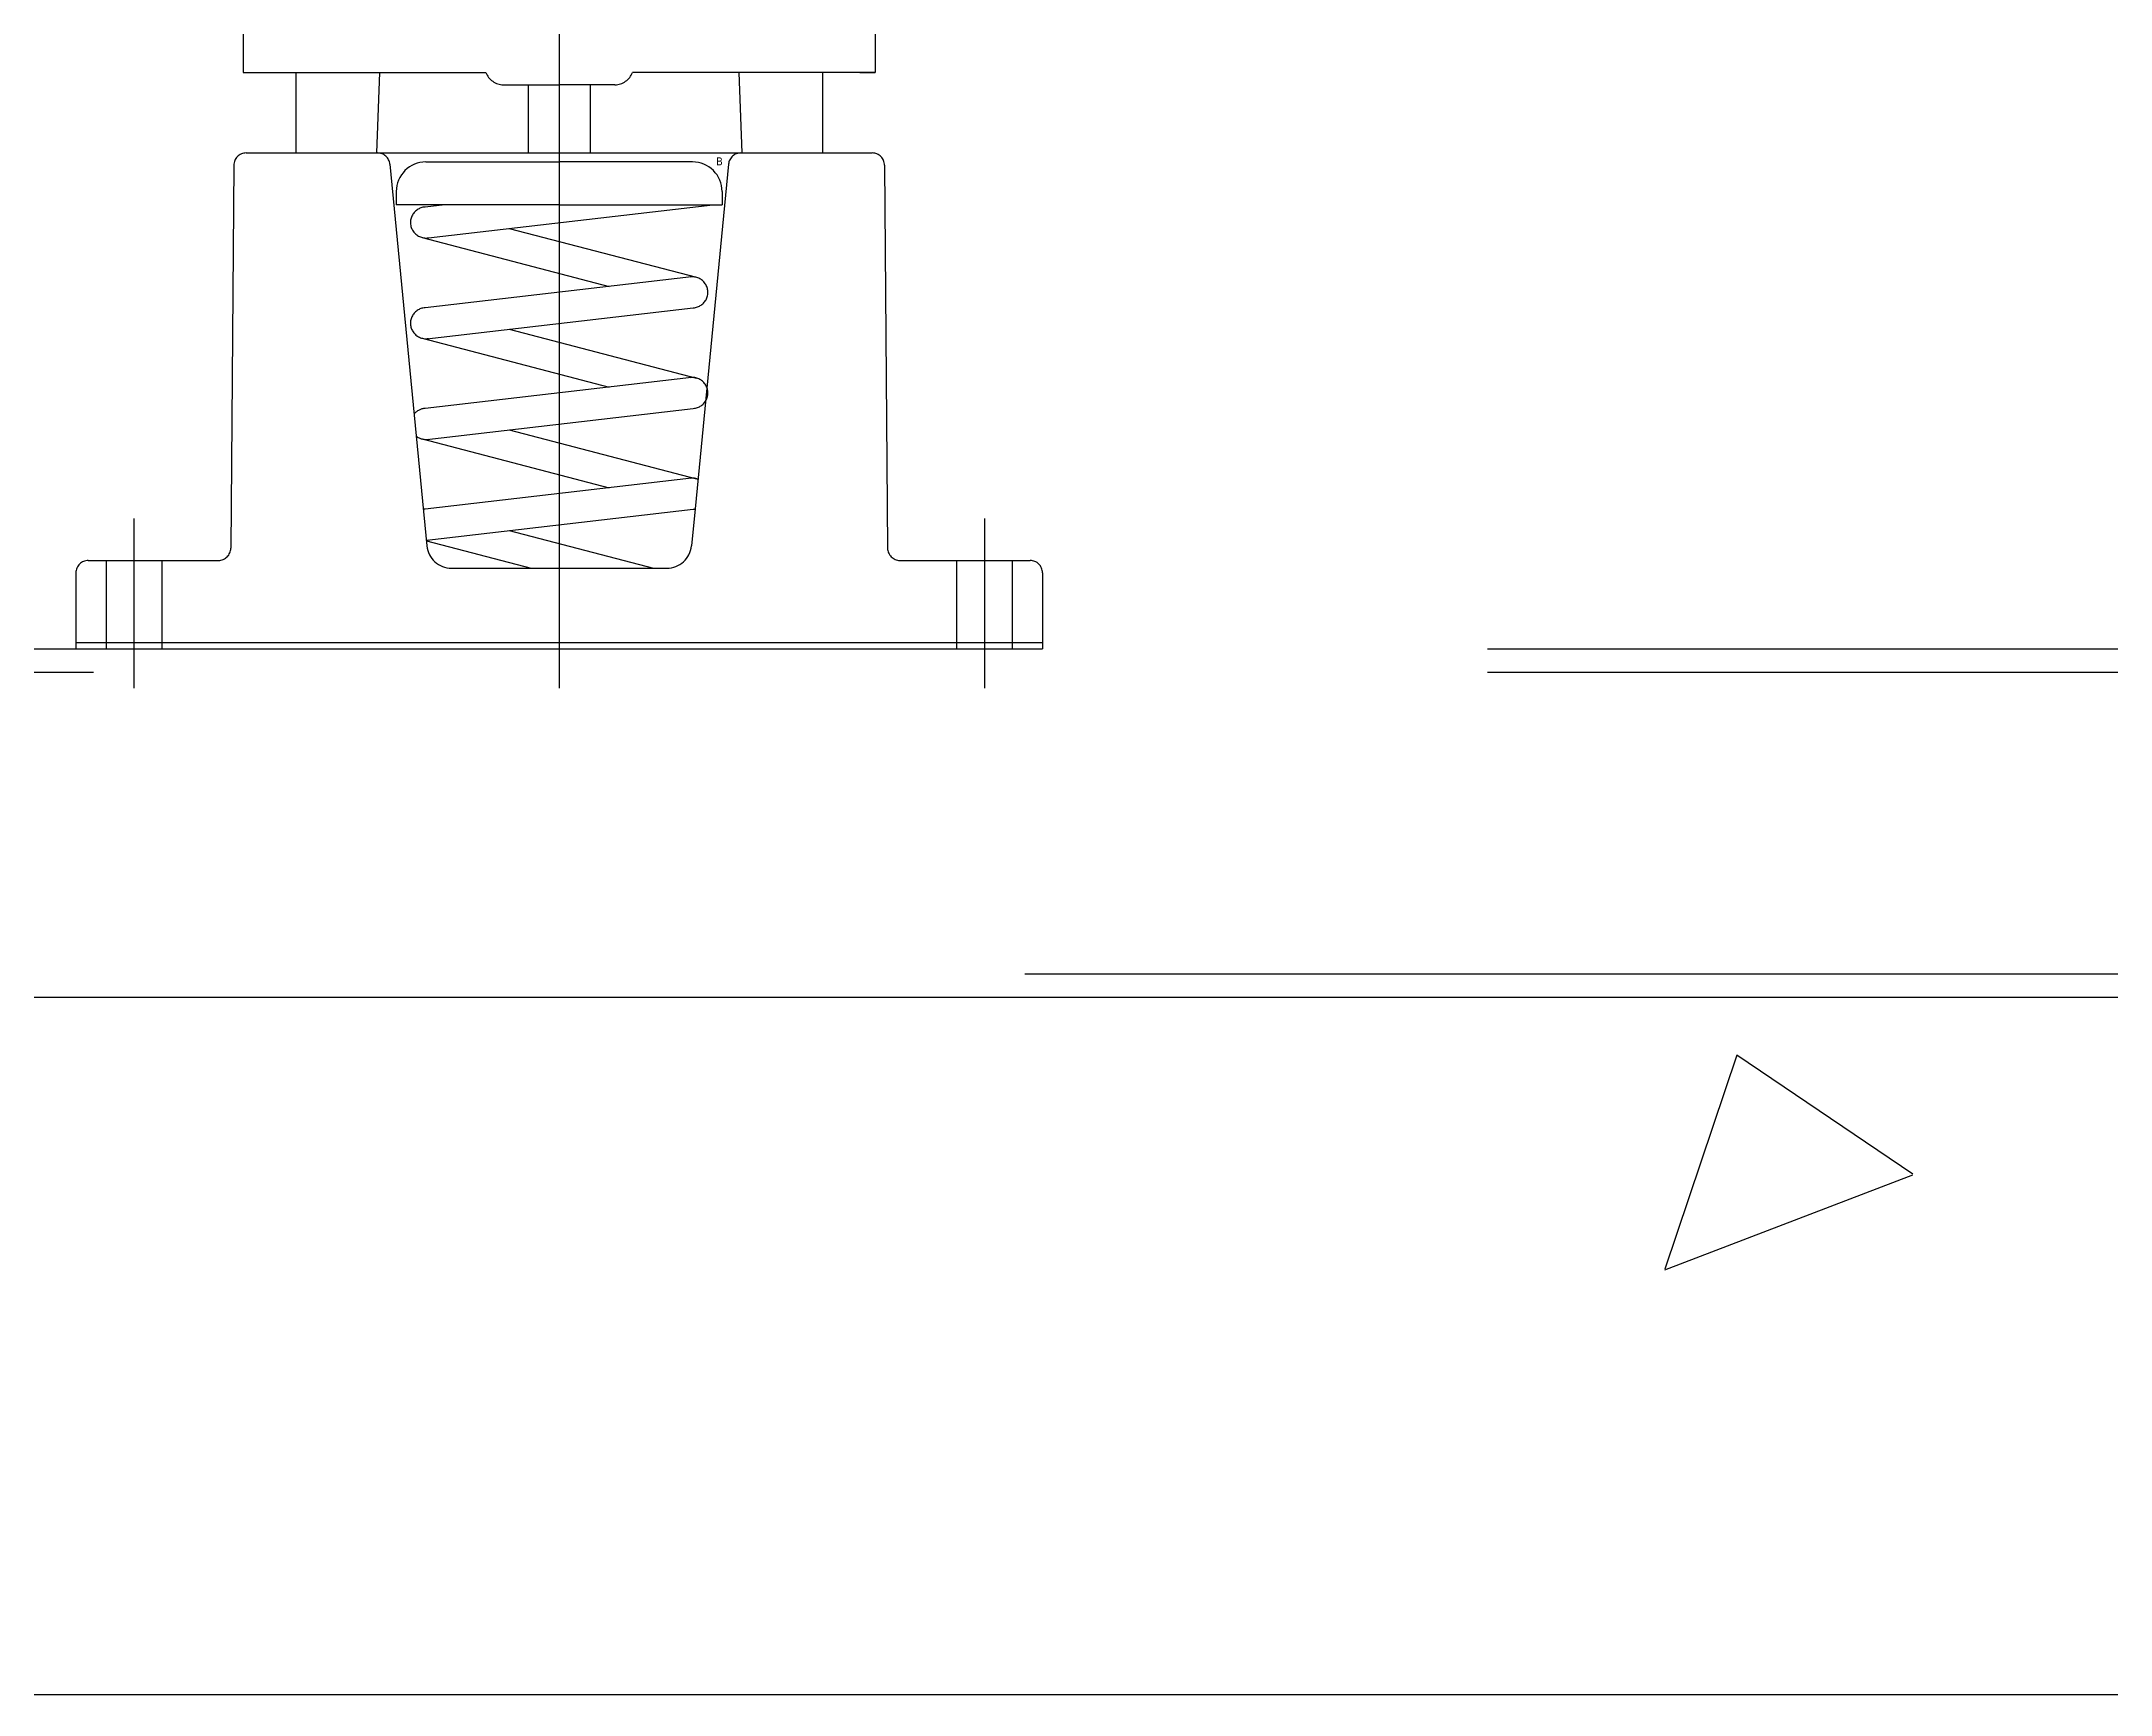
# Model space of a CAD drawing. Header units: millimetres. Extents: x 8533 to 164433, y 5768 to 115327.
# Drawn here: x 81183.4 to 81554.6, y 99428 to 99724.5 of the extents above; entities that cross this region are included whole.
import ezdxf

# ---------------------------------------------------------------- set-up
doc = ezdxf.new("R2010")
doc.units = ezdxf.units.MM
doc.header["$LTSCALE"] = 250
doc.linetypes.add('HIDDEN', pattern=[2, 1, -1])
doc.layers.add('EF-1', color=35, linetype='Continuous')
doc.layers.add('FOD', color=6, linetype='Continuous')
doc.styles.add('G-ENP', font='')
doc.styles.get('G-ENP').set_extended_font_data('Malgun Gothic')

msp = doc.modelspace()

# ---------------------------------------------------------------- linework, layer by layer
at = {"layer": 'EF-1', "color": 7, "linetype": 'HIDDEN'}
for p, q in [((81276.31, 99790.92, -0.36), (81276.31, 99608.52, -0.36)), ((81219.63, 99730.04, -0.36), (81219.63, 99718.92, -0.36)), ((81332.99, 99730.04, -0.36), (81332.99, 99718.92, -0.36)), ((81219.63, 99718.92, -0.36), (81263.16, 99718.92, -0.36)), ((81229.08, 99718.92, -0.36), (81229.08, 99704.48, -0.36)), ((81244.08, 99718.92, -0.36), (81243.57, 99704.48, -0.36)), ((81332.99, 99718.92, -0.36), (81289.46, 99718.92, -0.36)), ((81308.54, 99718.92, -0.36), (81309.05, 99704.48, -0.36)), ((81323.54, 99718.92, -0.36), (81323.54, 99704.48, -0.36)), ((81330.21, 99718.92, -0.36), (81332.99, 99718.92, -0.36)), ((81266.31, 99716.7, -0.36), (81276.31, 99716.7, -0.36)), ((81270.75, 99716.7, -0.36), (81270.75, 99704.48, -0.36)), ((81286.31, 99716.7, -0.36), (81276.31, 99716.7, -0.36)), ((81281.87, 99716.7, -0.36), (81281.87, 99704.48, -0.36)), ((81220.17, 99704.48, -0.36), (81332.45, 99704.48, -0.36)), ((81252.42, 99702.89, -0.36), (81276.31, 99702.89, -0.36)), ((81300.2, 99702.89, -0.36), (81276.31, 99702.89, -0.36)), ((81217.95, 99702.27, -0.36), (81217.42, 99633.61, -0.36)), ((81245.94, 99702.47, -0.36), (81252.58, 99634.03, -0.36)), ((81306.68, 99702.47, -0.36), (81300.68, 99640.64, -0.36)), ((81334.67, 99702.27, -0.36), (81335.2, 99633.61, -0.36)), ((81247.08, 99697.55, -0.36), (81247.08, 99695.19, -0.36)), ((81276.31, 99695.19, -0.36), (81247.08, 99695.19, -0.36)), ((81255.82, 99695.19, -0.36), (81252.26, 99694.78, -0.36)), ((81252.9, 99689.27, -0.36), (81303.89, 99695.19, -0.36)), ((81276.31, 99695.19, -0.36), (81305.54, 99695.19, -0.36)), ((81305.54, 99697.55, -0.36), (81305.54, 99695.19, -0.36)), ((81251.71, 99689.32, -0.36), (81285.26, 99680.55, -0.36)), ((81267.36, 99690.95, -0.36), (81300.91, 99682.18, -0.36)), ((81300.04, 99682.27, -0.36), (81252.26, 99676.72, -0.36)), ((81252.58, 99671.17, -0.36), (81300.37, 99676.72, -0.36)), ((81251.71, 99671.26, -0.36), (81285.26, 99662.49, -0.36)), ((81267.36, 99672.89, -0.36), (81300.91, 99664.12, -0.36)), ((81300.04, 99664.21, -0.36), (81252.26, 99658.66, -0.36)), ((81252.58, 99653.11, -0.36), (81300.37, 99658.66, -0.36)), ((81267.36, 99654.83, -0.36), (81300.91, 99646.06, -0.36)), ((81251.71, 99653.2, -0.36), (81285.26, 99644.43, -0.36)), ((81300.04, 99646.15, -0.36), (81252.26, 99640.6, -0.36)), ((81252.58, 99635.05, -0.36), (81300.37, 99640.6, -0.36)), ((81300.68, 99640.64, -0.36), (81300.04, 99634.03, -0.36)), ((81200.04, 99638.95, -0.36), (81200.04, 99608.52, -0.36)), ((81267.36, 99636.77, -0.36), (81293.21, 99630.02, -0.36)), ((81352.58, 99638.95, -0.36), (81352.58, 99608.52, -0.36)), ((81252.5, 99634.93, -0.36), (81271.3, 99630.02, -0.36)), ((81189.63, 99629.18, -0.36), (81189.63, 99615.57, -0.36)), ((81191.85, 99631.41, -0.36), (81215.2, 99631.41, -0.36)), ((81195.04, 99631.41, -0.36), (81195.04, 99615.57, -0.36)), ((81205.05, 99631.41, -0.36), (81205.05, 99615.57, -0.36)), ((81257.01, 99630.02, -0.36), (81276.31, 99630.02, -0.36)), ((81276.31, 99630.02, -0.36), (81295.61, 99630.02, -0.36)), ((81337.42, 99631.41, -0.36), (81360.77, 99631.41, -0.36)), ((81347.58, 99631.41, -0.36), (81347.58, 99615.57, -0.36)), ((81357.58, 99631.41, -0.36), (81357.58, 99615.57, -0.36)), ((81363, 99629.18, -0.36), (81363, 99615.57, -0.36)), ((80442.8, 99615.57, -0.36), (82109.82, 99615.57, -0.36)), ((81189.63, 99616.68, -0.36), (81363, 99616.68, -0.36)), ((81189.63, 99615.57, -0.36), (81363, 99615.57, -0.36)), ((80442.8, 99611.4, -0.36), (82109.82, 99611.4, -0.36)), ((82109.82, 99557.22, -0.36), (80442.8, 99557.22, -0.36)), ((82109.82, 99553.06, -0.36), (80442.8, 99553.06, -0.36))]:
    msp.add_line(p, q, dxfattribs=at)
for centre, radius, start, end in [((81266.31, 99720.04, -0.36), 3.33, 199.4712, 270), ((81286.31, 99720.04, -0.36), 3.33, 270, 340.5288), ((81220.17, 99702.25, -0.36), 2.22, 90, 179.6076), ((81243.73, 99702.25, -0.36), 2.22, 5.5412, 90), ((81252.42, 99697.55, -0.36), 5.33, 90, 180), ((81300.2, 99697.55, -0.36), 5.33, 0, 90), ((81308.89, 99702.25, -0.36), 2.22, 90, 174.4588), ((81332.45, 99702.25, -0.36), 2.22, 0.3924, 90), ((81252.42, 99692, -0.36), 2.78, 93.3274, 279.971), ((81300.2, 99679.49, -0.36), 2.78, 273.3274, 99.971), ((81252.42, 99673.94, -0.36), 2.78, 93.3274, 279.971), ((81300.2, 99661.44, -0.36), 2.78, 273.3274, 99.971), ((81252.42, 99655.88, -0.36), 2.78, 93.3274, 139.9632), ((81252.42, 99655.88, -0.36), 2.78, 231.1192, 279.971), ((81300.2, 99643.38, -0.36), 2.78, 69.0771, 99.971), ((81252.42, 99637.82, -0.36), 2.78, 93.3274, 99.6866), ((81300.2, 99643.38, -0.36), 2.78, 273.3274, 279.8405), ((81215.2, 99633.63, -0.36), 2.22, 270, 359.6076), ((81252.42, 99637.82, -0.36), 2.78, 271.3958, 279.971), ((81257.01, 99634.46, -0.36), 4.45, 185.5412, 270), ((81295.61, 99634.46, -0.36), 4.45, 270, 354.4588), ((81337.42, 99633.63, -0.36), 2.22, 180.3924, 270), ((81191.85, 99629.18, -0.36), 2.22, 90, 180), ((81360.77, 99629.18, -0.36), 2.22, 0, 90)]:
    msp.add_arc(centre, radius, start, end, dxfattribs=at)
at = {"layer": 'FOD', "color": 7}
for p, q in [((82234.85, 99553.06, -0.36), (80317.77, 99553.06, -0.36)), ((80317.77, 99428.03, -0.36), (82234.85, 99428.03, -0.36))]:
    msp.add_line(p, q, dxfattribs=at)
at = {"layer": 'FOD', "color": 7, "linetype": 'Continuous'}
for p, q in [((81487.52, 99542.67, -0.36), (81474.64, 99504.29, -0.36)), ((81519.12, 99521.36, -0.36), (81487.53, 99542.67, -0.36)), ((81519.05, 99521.2, -0.36), (81474.58, 99504.13, -0.36))]:
    msp.add_line(p, q, dxfattribs=at)

# ---------------------------------------------------------------- texts
at = {"layer": 'EF-1', "color": 7, "linetype": 'HIDDEN', "style": 'G-ENP'}
msp.add_text('B', height=1.42, dxfattribs=at).set_placement((81304.43, 99702.26, -0.36))

doc.saveas('drawing.dxf')
